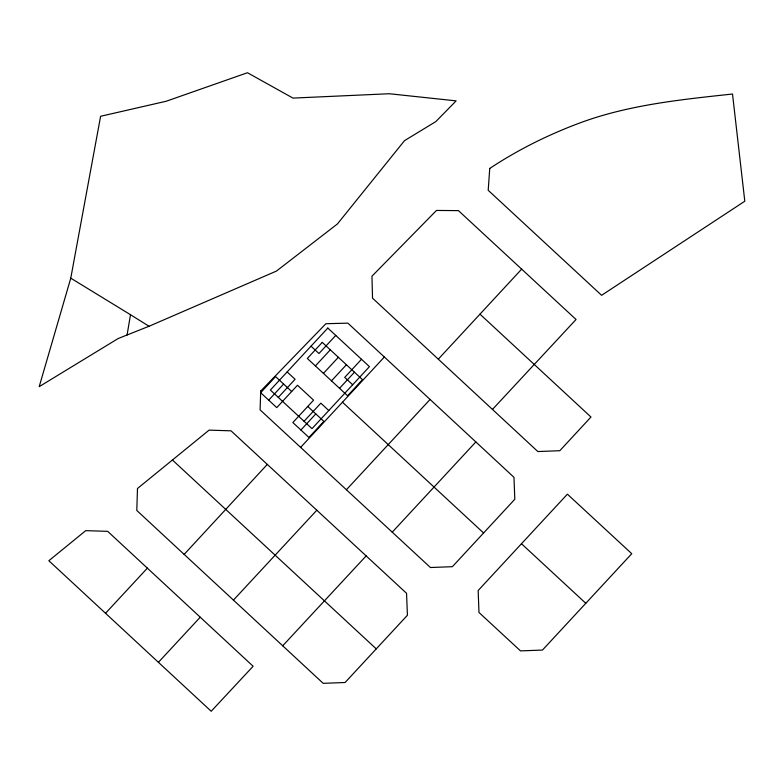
<?xml version="1.0" encoding="UTF-8"?>
<svg xmlns="http://www.w3.org/2000/svg" width="784" height="784" viewBox="0 0 784 784"><rect width="100%" height="100%" fill="white"/><g stroke="black" fill="none" stroke-linecap="round" stroke-linejoin="round"><path stroke-width="1.18" d="M127.077 335.003L130.497 314.717L70.766 278.173L100.607 116.287L166.198 101.244L247.46 72.736L292.981 98.098L389.295 93.737L456.131 100.871L435.855 121.579L404.515 140.65L337.434 223.94L276.448 271.078L149.029 326.262L118.198 338.512L39.2 386.649L70.766 278.173M184.152 554.396L136.788 510.453L137.484 488.501L209.093 430.122L231.035 430.828L406.553 593.302L407.425 615.254L345.087 682.501L323.184 683.334L184.152 554.396L267.305 464.402M268.696 400.154L283.622 384.062M278.3 397.4L295.088 379.289L287.15 371.92M335.758 335.415L318.97 353.525L311.023 346.165M315.393 365.932L330.309 349.831M323.439 373.39L338.355 357.288M105.526 613.274L147.363 568.145L107.682 531.346L85.73 530.65L48.853 560.727L211.2 711.264L253.124 666.263L147.363 568.145M331.485 380.848L346.41 364.756M304.065 421.273L320.852 403.162L328.79 410.522M361.512 359.288L344.725 377.398L352.663 384.768M300.899 430.004L315.815 413.903M339.541 388.315L354.456 372.214M300.625 447.37L384.336 357.034M438.295 359.17L521.654 269.137M158.427 662.304L200.224 617.224M233.456 600.093L316.814 510.237M346.41 489.735L430.083 399.438M492.46 409.444L576.044 319.49L458.444 210.622L436.492 210.445L371.959 276.203L372.527 298.155L537.853 451.545L559.805 450.712L590.979 417.029L479.994 314.178M282.71 645.8L366.167 555.895M392.235 532.179L475.868 441.931M521.478 543.733L478.152 590.538L478.985 612.49L520.517 650.896L542.469 650.063L631.757 553.7L567.4 494.175L521.478 543.733L585.795 603.308M130.497 314.717L149.029 326.262M342.461 402.202L483.591 532.983M376.261 648.878L172.431 460.012M291.668 391.52L275.576 376.594L260.651 392.696L276.752 407.621L297.479 385.248L313.58 400.173L292.844 422.537L308.945 437.462L323.87 421.361L307.769 406.445M260.7 391.049L260.102 409.875L430.436 567.528L452.378 566.685L514.804 499.271L513.971 477.319L347.871 323.145L325.909 323.714L260.7 391.049M489.745 168.433L488.207 190.296L601.602 295.303L744.8 201.223L732.511 94.021C680.483 99.646 627.651 104.909 578.327 123.519C547.261 135.191 517.43 150.116 489.745 168.433M327.81 328.055L270.362 390.04L312.003 428.632L369.45 366.647L327.81 328.055M322.263 342.373L307.338 358.474L347.586 395.773L362.512 379.672L322.263 342.373"/></g></svg>
